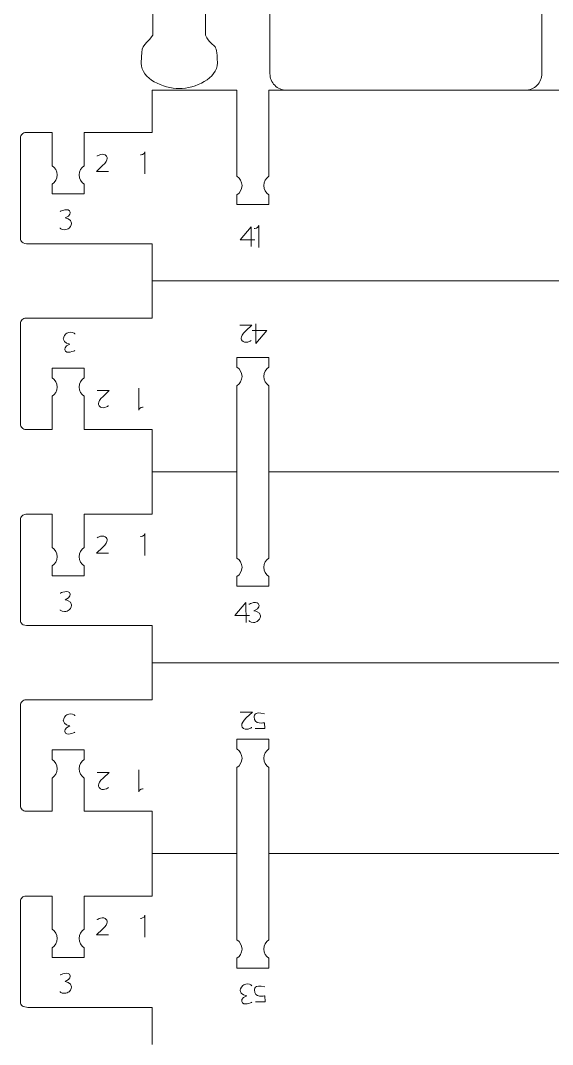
# Model space of a CAD drawing. Header units: centimetres. Extents: x -25 to 25, y -32.5 to 32.5.
# Drawn here: x 14.8 to 19.97, y -11.29 to -1.34 of the extents above; entities that cross this region are included whole.
import ezdxf

# ---------------------------------------------------------------- set-up
doc = ezdxf.new("R2010")
doc.units = ezdxf.units.CM
doc.header["$MEASUREMENT"] = 0
doc.layers.add('Capa 1', color=7, linetype='Continuous')

msp = doc.modelspace()

# ---------------------------------------------------------------- linework, layer by layer
at = {"layer": 'Capa 1', "color": 250, "lineweight": 9}
for points, knots in [([(17.77971, -0.30437), (17.77971, -0.30437), (17.77971, -0.61036), (17.77971, -0.61036), (17.77971, -0.61036), (17.77971, -0.61036), (17.22156, -0.61036), (17.22156, -0.61036), (17.22156, -0.61036), (17.22156, -0.61036), (17.22156, -1.85425), (17.22156, -1.85425), (17.22156, -1.85425), (17.22158, -1.89657), (17.23842, -1.93715), (17.26836, -1.96705), (17.26836, -1.96705), (17.2983, -1.99697), (17.3387, -2.01375), (17.38102, -2.01373)], [0, 0, 0, 0, 0.1666667, 0.1666667, 0.1666667, 0.1666667, 0.3333333, 0.3333333, 0.3333333, 0.3333333, 0.5, 0.5, 0.5, 0.5, 0.6666667, 0.6666667, 0.6666667, 0.6666667, 1, 1, 1, 1]), ([(19.70249, -2.01373), (19.74481, -2.0137), (19.78539, -1.99686), (19.81529, -1.96691), (19.81529, -1.96691), (19.8452, -1.93697), (19.86199, -1.89657), (19.86196, -1.85425), (19.86196, -1.85425), (19.86196, -1.85425), (19.86196, -0.61036), (19.86196, -0.61036), (19.86196, -0.61036), (19.86196, -0.61036), (19.3038, -0.61036), (19.3038, -0.61036), (19.3038, -0.61036), (19.3038, -0.61036), (19.3038, -0.30437), (19.3038, -0.30437)], [0, 0, 0, 0, 0.1666667, 0.1666667, 0.1666667, 0.1666667, 0.3333333, 0.3333333, 0.3333333, 0.3333333, 0.5, 0.5, 0.5, 0.5, 0.6666667, 0.6666667, 0.6666667, 0.6666667, 1, 1, 1, 1]), ([(16.59574, -1.11014), (16.59574, -1.11014), (16.59574, -1.48142), (16.59574, -1.48142), (16.59574, -1.48142), (16.671, -1.62656), (16.71121, -1.52307), (16.71121, -1.74907), (16.71121, -1.74907), (16.71121, -1.90399), (16.49566, -1.99809), (16.34075, -1.99809), (16.34075, -1.99809), (16.18583, -1.99809), (15.97254, -1.90624), (15.97254, -1.75132), (15.97254, -1.75132), (15.97254, -1.56601), (15.98564, -1.60437), (16.08574, -1.48142), (16.08574, -1.48142), (16.08574, -1.48142), (16.08574, -1.11014), (16.08574, -1.11014)], [0, 0, 0, 0, 0.1428571, 0.1428571, 0.1428571, 0.1428571, 0.2857143, 0.2857143, 0.2857143, 0.2857143, 0.4285714, 0.4285714, 0.4285714, 0.4285714, 0.5714286, 0.5714286, 0.5714286, 0.5714286, 0.7142857, 0.7142857, 0.7142857, 0.7142857, 1, 1, 1, 1]), ([(15.41776, -2.74814), (15.41776, -2.74814), (15.41776, -2.42588), (15.41776, -2.42588), (15.41776, -2.42588), (15.41776, -2.42588), (16.07718, -2.42588), (16.07718, -2.42588), (16.07718, -2.42588), (16.07718, -2.42588), (16.07718, -2.01373), (16.07718, -2.01373), (16.07718, -2.01373), (16.07718, -2.01373), (16.90149, -2.01373), (16.90149, -2.01373), (16.90149, -2.01373), (16.90149, -2.01373), (16.90149, -2.85116), (16.90149, -2.85116)], [0, 0, 0, 0, 0.1666667, 0.1666667, 0.1666667, 0.1666667, 0.3333333, 0.3333333, 0.3333333, 0.3333333, 0.5, 0.5, 0.5, 0.5, 0.6666667, 0.6666667, 0.6666667, 0.6666667, 1, 1, 1, 1]), ([(17.21223, -2.85116), (17.21223, -2.85116), (17.21061, -2.01373), (17.21061, -2.01373), (17.21061, -2.01373), (17.21061, -2.01373), (20.13411, -2.01373), (20.13411, -2.01373), (20.13411, -2.01373), (20.13411, -2.01373), (20.13249, -2.85114), (20.13249, -2.85114)], [0, 0, 0, 0, 0.25, 0.25, 0.25, 0.25, 0.5, 0.5, 0.5, 0.5, 1, 1, 1, 1]), ([(16.07718, -3.86841), (16.07718, -3.86841), (16.07718, -3.50774), (16.07718, -3.50774), (16.07718, -3.50774), (16.07718, -3.50774), (14.87164, -3.50774), (14.87164, -3.50774), (14.87164, -3.50774), (14.85799, -3.50774), (14.82424, -3.50225), (14.81463, -3.49267), (14.81463, -3.49267), (14.80502, -3.4831), (14.79953, -3.46987), (14.79953, -3.45621), (14.79953, -3.45621), (14.79953, -3.45621), (14.79953, -2.47741), (14.79953, -2.47741), (14.79953, -2.47741), (14.79953, -2.46376), (14.80493, -2.45064), (14.81459, -2.44098), (14.81459, -2.44098), (14.82423, -2.43134), (14.83739, -2.4259), (14.85104, -2.42588), (14.85104, -2.42588), (14.85104, -2.42588), (15.10864, -2.42588), (15.10864, -2.42588), (15.10864, -2.42588), (15.10864, -2.42588), (15.10732, -2.74814), (15.10732, -2.74814)], [0, 0, 0, 0, 0.1, 0.1, 0.1, 0.1, 0.2, 0.2, 0.2, 0.2, 0.3, 0.3, 0.3, 0.3, 0.4, 0.4, 0.4, 0.4, 0.5, 0.5, 0.5, 0.5, 0.6, 0.6, 0.6, 0.6, 0.7, 0.7, 0.7, 0.7, 0.8, 0.8, 0.8, 0.8, 1, 1, 1, 1]), ([(15.10732, -2.74814), (15.13689, -2.76712), (15.15648, -2.80029), (15.15648, -2.83803), (15.15648, -2.83803), (15.15648, -2.87577), (15.13689, -2.90894), (15.10732, -2.92792)], [0, 0, 0, 0, 0.3333333, 0.3333333, 0.3333333, 0.3333333, 1, 1, 1, 1]), ([(15.41776, -2.74814), (15.38819, -2.76712), (15.3686, -2.80029), (15.3686, -2.83803), (15.3686, -2.83803), (15.3686, -2.87577), (15.38819, -2.90894), (15.41776, -2.92792)], [0, 0, 0, 0, 0.3333333, 0.3333333, 0.3333333, 0.3333333, 1, 1, 1, 1]), ([(16.90149, -2.85116), (16.93105, -2.87014), (16.95065, -2.9033), (16.95065, -2.94105), (16.95065, -2.94105), (16.95065, -2.97879), (16.93105, -3.01196), (16.90149, -3.03094)], [0, 0, 0, 0, 0.3333333, 0.3333333, 0.3333333, 0.3333333, 1, 1, 1, 1]), ([(17.21193, -2.85116), (17.18236, -2.87014), (17.16277, -2.9033), (17.16277, -2.94105), (17.16277, -2.94105), (17.16277, -2.97879), (17.18236, -3.01196), (17.21193, -3.03094)], [0, 0, 0, 0, 0.3333333, 0.3333333, 0.3333333, 0.3333333, 1, 1, 1, 1]), ([(15.10732, -2.92792), (15.10732, -2.92792), (15.10721, -3.02228), (15.10721, -3.02228), (15.10721, -3.02228), (15.10721, -3.02228), (15.41776, -3.02228), (15.41776, -3.02228), (15.41776, -3.02228), (15.41776, -3.02228), (15.41776, -2.92789), (15.41776, -2.92789)], [0, 0, 0, 0, 0.25, 0.25, 0.25, 0.25, 0.5, 0.5, 0.5, 0.5, 1, 1, 1, 1]), ([(16.90149, -3.03094), (16.90149, -3.03094), (16.90137, -3.1253), (16.90137, -3.1253), (16.90137, -3.1253), (16.90137, -3.1253), (17.21193, -3.1253), (17.21193, -3.1253), (17.21193, -3.1253), (17.21193, -3.1253), (17.21193, -3.03091), (17.21193, -3.03091)], [0, 0, 0, 0, 0.25, 0.25, 0.25, 0.25, 0.5, 0.5, 0.5, 0.5, 1, 1, 1, 1]), ([(15.1073, -4.98868), (15.1073, -4.98868), (15.10861, -5.31094), (15.10861, -5.31094), (15.10861, -5.31094), (15.10861, -5.31094), (14.85103, -5.31094), (14.85103, -5.31094), (14.85103, -5.31094), (14.83736, -5.31094), (14.82427, -5.3055), (14.81461, -5.29588), (14.81461, -5.29588), (14.80494, -5.28626), (14.79952, -5.27306), (14.7995, -5.25941), (14.7995, -5.25941), (14.7995, -5.25941), (14.7995, -4.28061), (14.7995, -4.28061), (14.7995, -4.28061), (14.7995, -4.26695), (14.80498, -4.25381), (14.81456, -4.24419), (14.81456, -4.24419), (14.82414, -4.23456), (14.83736, -4.22908), (14.85103, -4.22908), (14.85103, -4.22908), (14.85103, -4.22908), (16.07718, -4.22908), (16.07718, -4.22908), (16.07718, -4.22908), (16.07718, -4.22908), (16.07718, -3.86841), (16.07718, -3.86841)], [0, 0, 0, 0, 0.1, 0.1, 0.1, 0.1, 0.2, 0.2, 0.2, 0.2, 0.3, 0.3, 0.3, 0.3, 0.4, 0.4, 0.4, 0.4, 0.5, 0.5, 0.5, 0.5, 0.6, 0.6, 0.6, 0.6, 0.7, 0.7, 0.7, 0.7, 0.8, 0.8, 0.8, 0.8, 1, 1, 1, 1]), ([(17.2119, -4.70588), (17.2119, -4.70588), (17.21201, -4.61152), (17.21201, -4.61152), (17.21201, -4.61152), (17.21201, -4.61152), (16.90146, -4.61152), (16.90146, -4.61152), (16.90146, -4.61152), (16.90146, -4.61152), (16.90146, -4.70591), (16.90146, -4.70591)], [0, 0, 0, 0, 0.25, 0.25, 0.25, 0.25, 0.5, 0.5, 0.5, 0.5, 1, 1, 1, 1]), ([(15.41774, -4.8089), (15.41774, -4.8089), (15.41785, -4.71454), (15.41785, -4.71454), (15.41785, -4.71454), (15.41785, -4.71454), (15.1073, -4.71454), (15.1073, -4.71454), (15.1073, -4.71454), (15.1073, -4.71454), (15.1073, -4.80893), (15.1073, -4.80893)], [0, 0, 0, 0, 0.25, 0.25, 0.25, 0.25, 0.5, 0.5, 0.5, 0.5, 1, 1, 1, 1]), ([(16.90146, -4.88566), (16.93103, -4.86668), (16.95062, -4.83352), (16.95062, -4.79577), (16.95062, -4.79577), (16.95062, -4.75803), (16.93103, -4.72486), (16.90146, -4.70588)], [0, 0, 0, 0, 0.3333333, 0.3333333, 0.3333333, 0.3333333, 1, 1, 1, 1]), ([(17.2119, -4.88566), (17.18233, -4.86668), (17.16274, -4.83352), (17.16274, -4.79577), (17.16274, -4.79577), (17.16274, -4.75803), (17.18233, -4.72486), (17.2119, -4.70588)], [0, 0, 0, 0, 0.3333333, 0.3333333, 0.3333333, 0.3333333, 1, 1, 1, 1]), ([(15.1073, -4.98868), (15.13686, -4.9697), (15.15646, -4.93653), (15.15646, -4.89879), (15.15646, -4.89879), (15.15646, -4.86105), (15.13686, -4.82788), (15.1073, -4.8089)], [0, 0, 0, 0, 0.3333333, 0.3333333, 0.3333333, 0.3333333, 1, 1, 1, 1]), ([(15.41774, -4.98868), (15.38817, -4.9697), (15.36857, -4.93653), (15.36857, -4.89879), (15.36857, -4.89879), (15.36857, -4.86105), (15.38817, -4.82788), (15.41774, -4.8089)], [0, 0, 0, 0, 0.3333333, 0.3333333, 0.3333333, 0.3333333, 1, 1, 1, 1]), ([(16.90146, -4.88568), (16.90146, -4.88568), (16.90146, -5.72309), (16.90146, -5.72309), (16.90146, -5.72309), (16.90146, -5.72309), (16.07718, -5.72309), (16.07718, -5.72309), (16.07718, -5.72309), (16.07718, -5.72309), (16.07718, -5.31094), (16.07718, -5.31094), (16.07718, -5.31094), (16.07718, -5.31094), (15.41774, -5.31094), (15.41774, -5.31094), (15.41774, -5.31094), (15.41774, -5.31094), (15.41774, -4.98868), (15.41774, -4.98868)], [0, 0, 0, 0, 0.1666667, 0.1666667, 0.1666667, 0.1666667, 0.3333333, 0.3333333, 0.3333333, 0.3333333, 0.5, 0.5, 0.5, 0.5, 0.6666667, 0.6666667, 0.6666667, 0.6666667, 1, 1, 1, 1]), ([(20.13216, -4.88564), (20.13216, -4.88564), (20.13378, -5.72307), (20.13378, -5.72307), (20.13378, -5.72307), (20.13378, -5.72307), (17.21028, -5.72307), (17.21028, -5.72307), (17.21028, -5.72307), (17.21028, -5.72307), (17.2119, -4.88566), (17.2119, -4.88566)], [0, 0, 0, 0, 0.25, 0.25, 0.25, 0.25, 0.5, 0.5, 0.5, 0.5, 1, 1, 1, 1]), ([(15.41776, -6.4575), (15.41776, -6.4575), (15.41776, -6.13524), (15.41776, -6.13524), (15.41776, -6.13524), (15.41776, -6.13524), (16.07718, -6.13524), (16.07718, -6.13524), (16.07718, -6.13524), (16.07718, -6.13524), (16.07718, -5.72309), (16.07718, -5.72309)], [0, 0, 0, 0, 0.25, 0.25, 0.25, 0.25, 0.5, 0.5, 0.5, 0.5, 1, 1, 1, 1]), ([(16.07718, -7.57777), (16.07718, -7.57777), (16.07718, -7.2171), (16.07718, -7.2171), (16.07718, -7.2171), (16.07718, -7.2171), (14.87164, -7.2171), (14.87164, -7.2171), (14.87164, -7.2171), (14.85799, -7.2171), (14.82424, -7.21161), (14.81463, -7.20203), (14.81463, -7.20203), (14.80502, -7.19246), (14.79953, -7.17923), (14.79953, -7.16557), (14.79953, -7.16557), (14.79953, -7.16557), (14.79953, -6.18677), (14.79953, -6.18677), (14.79953, -6.18677), (14.79953, -6.17312), (14.80493, -6.16), (14.81459, -6.15034), (14.81459, -6.15034), (14.82423, -6.1407), (14.83739, -6.13526), (14.85104, -6.13524), (14.85104, -6.13524), (14.85104, -6.13524), (15.10864, -6.13524), (15.10864, -6.13524), (15.10864, -6.13524), (15.10864, -6.13524), (15.10732, -6.4575), (15.10732, -6.4575)], [0, 0, 0, 0, 0.1, 0.1, 0.1, 0.1, 0.2, 0.2, 0.2, 0.2, 0.3, 0.3, 0.3, 0.3, 0.4, 0.4, 0.4, 0.4, 0.5, 0.5, 0.5, 0.5, 0.6, 0.6, 0.6, 0.6, 0.7, 0.7, 0.7, 0.7, 0.8, 0.8, 0.8, 0.8, 1, 1, 1, 1]), ([(15.10732, -6.4575), (15.13689, -6.47648), (15.15648, -6.50965), (15.15648, -6.54739), (15.15648, -6.54739), (15.15648, -6.58513), (15.13689, -6.6183), (15.10732, -6.63728)], [0, 0, 0, 0, 0.3333333, 0.3333333, 0.3333333, 0.3333333, 1, 1, 1, 1]), ([(15.41776, -6.4575), (15.38819, -6.47648), (15.3686, -6.50965), (15.3686, -6.54739), (15.3686, -6.54739), (15.3686, -6.58513), (15.38819, -6.6183), (15.41776, -6.63728)], [0, 0, 0, 0, 0.3333333, 0.3333333, 0.3333333, 0.3333333, 1, 1, 1, 1]), ([(16.90149, -6.56052), (16.93105, -6.5795), (16.95065, -6.61266), (16.95065, -6.65041), (16.95065, -6.65041), (16.95065, -6.68815), (16.93105, -6.72132), (16.90149, -6.7403)], [0, 0, 0, 0, 0.3333333, 0.3333333, 0.3333333, 0.3333333, 1, 1, 1, 1]), ([(17.21193, -6.56052), (17.18236, -6.5795), (17.16277, -6.61266), (17.16277, -6.65041), (17.16277, -6.65041), (17.16277, -6.68815), (17.18236, -6.72132), (17.21193, -6.7403)], [0, 0, 0, 0, 0.3333333, 0.3333333, 0.3333333, 0.3333333, 1, 1, 1, 1]), ([(15.10732, -6.63728), (15.10732, -6.63728), (15.10721, -6.73164), (15.10721, -6.73164), (15.10721, -6.73164), (15.10721, -6.73164), (15.41776, -6.73164), (15.41776, -6.73164), (15.41776, -6.73164), (15.41776, -6.73164), (15.41776, -6.63725), (15.41776, -6.63725)], [0, 0, 0, 0, 0.25, 0.25, 0.25, 0.25, 0.5, 0.5, 0.5, 0.5, 1, 1, 1, 1]), ([(16.90149, -6.7403), (16.90149, -6.7403), (16.90137, -6.83466), (16.90137, -6.83466), (16.90137, -6.83466), (16.90137, -6.83466), (17.21193, -6.83466), (17.21193, -6.83466), (17.21193, -6.83466), (17.21193, -6.83466), (17.21193, -6.74027), (17.21193, -6.74027)], [0, 0, 0, 0, 0.25, 0.25, 0.25, 0.25, 0.5, 0.5, 0.5, 0.5, 1, 1, 1, 1]), ([(15.1073, -8.69804), (15.1073, -8.69804), (15.10861, -9.0203), (15.10861, -9.0203), (15.10861, -9.0203), (15.10861, -9.0203), (14.85103, -9.0203), (14.85103, -9.0203), (14.85103, -9.0203), (14.83736, -9.0203), (14.82427, -9.01486), (14.81461, -9.00524), (14.81461, -9.00524), (14.80494, -8.99562), (14.79952, -8.98242), (14.7995, -8.96877), (14.7995, -8.96877), (14.7995, -8.96877), (14.7995, -7.98997), (14.7995, -7.98997), (14.7995, -7.98997), (14.7995, -7.97631), (14.80498, -7.96317), (14.81456, -7.95355), (14.81456, -7.95355), (14.82414, -7.94392), (14.83736, -7.93844), (14.85103, -7.93844), (14.85103, -7.93844), (14.85103, -7.93844), (16.07718, -7.93844), (16.07718, -7.93844), (16.07718, -7.93844), (16.07718, -7.93844), (16.07718, -7.57777), (16.07718, -7.57777)], [0, 0, 0, 0, 0.1, 0.1, 0.1, 0.1, 0.2, 0.2, 0.2, 0.2, 0.3, 0.3, 0.3, 0.3, 0.4, 0.4, 0.4, 0.4, 0.5, 0.5, 0.5, 0.5, 0.6, 0.6, 0.6, 0.6, 0.7, 0.7, 0.7, 0.7, 0.8, 0.8, 0.8, 0.8, 1, 1, 1, 1]), ([(17.2119, -8.41524), (17.2119, -8.41524), (17.21201, -8.32088), (17.21201, -8.32088), (17.21201, -8.32088), (17.21201, -8.32088), (16.90146, -8.32088), (16.90146, -8.32088), (16.90146, -8.32088), (16.90146, -8.32088), (16.90146, -8.41527), (16.90146, -8.41527)], [0, 0, 0, 0, 0.25, 0.25, 0.25, 0.25, 0.5, 0.5, 0.5, 0.5, 1, 1, 1, 1]), ([(15.41774, -8.51826), (15.41774, -8.51826), (15.41785, -8.4239), (15.41785, -8.4239), (15.41785, -8.4239), (15.41785, -8.4239), (15.1073, -8.4239), (15.1073, -8.4239), (15.1073, -8.4239), (15.1073, -8.4239), (15.1073, -8.51829), (15.1073, -8.51829)], [0, 0, 0, 0, 0.25, 0.25, 0.25, 0.25, 0.5, 0.5, 0.5, 0.5, 1, 1, 1, 1]), ([(16.90146, -8.59502), (16.93103, -8.57604), (16.95062, -8.54288), (16.95062, -8.50513), (16.95062, -8.50513), (16.95062, -8.46739), (16.93103, -8.43422), (16.90146, -8.41524)], [0, 0, 0, 0, 0.3333333, 0.3333333, 0.3333333, 0.3333333, 1, 1, 1, 1]), ([(17.2119, -8.59502), (17.18233, -8.57604), (17.16274, -8.54288), (17.16274, -8.50513), (17.16274, -8.50513), (17.16274, -8.46739), (17.18233, -8.43422), (17.2119, -8.41524)], [0, 0, 0, 0, 0.3333333, 0.3333333, 0.3333333, 0.3333333, 1, 1, 1, 1]), ([(15.1073, -8.69804), (15.13686, -8.67906), (15.15646, -8.64589), (15.15646, -8.60815), (15.15646, -8.60815), (15.15646, -8.57041), (15.13686, -8.53724), (15.1073, -8.51826)], [0, 0, 0, 0, 0.3333333, 0.3333333, 0.3333333, 0.3333333, 1, 1, 1, 1]), ([(15.41774, -8.69804), (15.38817, -8.67906), (15.36857, -8.64589), (15.36857, -8.60815), (15.36857, -8.60815), (15.36857, -8.57041), (15.38817, -8.53724), (15.41774, -8.51826)], [0, 0, 0, 0, 0.3333333, 0.3333333, 0.3333333, 0.3333333, 1, 1, 1, 1]), ([(16.90146, -8.59504), (16.90146, -8.59504), (16.90146, -9.43245), (16.90146, -9.43245), (16.90146, -9.43245), (16.90146, -9.43245), (16.07718, -9.43245), (16.07718, -9.43245), (16.07718, -9.43245), (16.07718, -9.43245), (16.07718, -9.0203), (16.07718, -9.0203), (16.07718, -9.0203), (16.07718, -9.0203), (15.41774, -9.0203), (15.41774, -9.0203), (15.41774, -9.0203), (15.41774, -9.0203), (15.41774, -8.69804), (15.41774, -8.69804)], [0, 0, 0, 0, 0.1666667, 0.1666667, 0.1666667, 0.1666667, 0.3333333, 0.3333333, 0.3333333, 0.3333333, 0.5, 0.5, 0.5, 0.5, 0.6666667, 0.6666667, 0.6666667, 0.6666667, 1, 1, 1, 1]), ([(20.13216, -8.595), (20.13216, -8.595), (20.13378, -9.43243), (20.13378, -9.43243), (20.13378, -9.43243), (20.13378, -9.43243), (17.21028, -9.43243), (17.21028, -9.43243), (17.21028, -9.43243), (17.21028, -9.43243), (17.2119, -8.59502), (17.2119, -8.59502)], [0, 0, 0, 0, 0.25, 0.25, 0.25, 0.25, 0.5, 0.5, 0.5, 0.5, 1, 1, 1, 1]), ([(15.41776, -10.16686), (15.41776, -10.16686), (15.41776, -9.8446), (15.41776, -9.8446), (15.41776, -9.8446), (15.41776, -9.8446), (16.07718, -9.8446), (16.07718, -9.8446), (16.07718, -9.8446), (16.07718, -9.8446), (16.07718, -9.43245), (16.07718, -9.43245)], [0, 0, 0, 0, 0.25, 0.25, 0.25, 0.25, 0.5, 0.5, 0.5, 0.5, 1, 1, 1, 1]), ([(16.07718, -11.28713), (16.07718, -11.28713), (16.07718, -10.92646), (16.07718, -10.92646), (16.07718, -10.92646), (16.07718, -10.92646), (14.87164, -10.92646), (14.87164, -10.92646), (14.87164, -10.92646), (14.85799, -10.92646), (14.82424, -10.92097), (14.81463, -10.91139), (14.81463, -10.91139), (14.80502, -10.90182), (14.79953, -10.88859), (14.79953, -10.87493), (14.79953, -10.87493), (14.79953, -10.87493), (14.79953, -9.89613), (14.79953, -9.89613), (14.79953, -9.89613), (14.79953, -9.88248), (14.80493, -9.86936), (14.81459, -9.8597), (14.81459, -9.8597), (14.82423, -9.85006), (14.83739, -9.84462), (14.85104, -9.8446), (14.85104, -9.8446), (14.85104, -9.8446), (15.10864, -9.8446), (15.10864, -9.8446), (15.10864, -9.8446), (15.10864, -9.8446), (15.10732, -10.16686), (15.10732, -10.16686)], [0, 0, 0, 0, 0.1, 0.1, 0.1, 0.1, 0.2, 0.2, 0.2, 0.2, 0.3, 0.3, 0.3, 0.3, 0.4, 0.4, 0.4, 0.4, 0.5, 0.5, 0.5, 0.5, 0.6, 0.6, 0.6, 0.6, 0.7, 0.7, 0.7, 0.7, 0.8, 0.8, 0.8, 0.8, 1, 1, 1, 1]), ([(15.10732, -10.16686), (15.13689, -10.18584), (15.15648, -10.21901), (15.15648, -10.25675), (15.15648, -10.25675), (15.15648, -10.29449), (15.13689, -10.32766), (15.10732, -10.34664)], [0, 0, 0, 0, 0.3333333, 0.3333333, 0.3333333, 0.3333333, 1, 1, 1, 1]), ([(15.41776, -10.16686), (15.38819, -10.18584), (15.3686, -10.21901), (15.3686, -10.25675), (15.3686, -10.25675), (15.3686, -10.29449), (15.38819, -10.32766), (15.41776, -10.34664)], [0, 0, 0, 0, 0.3333333, 0.3333333, 0.3333333, 0.3333333, 1, 1, 1, 1]), ([(15.10732, -10.34664), (15.10732, -10.34664), (15.10721, -10.441), (15.10721, -10.441), (15.10721, -10.441), (15.10721, -10.441), (15.41776, -10.441), (15.41776, -10.441), (15.41776, -10.441), (15.41776, -10.441), (15.41776, -10.34661), (15.41776, -10.34661)], [0, 0, 0, 0, 0.25, 0.25, 0.25, 0.25, 0.5, 0.5, 0.5, 0.5, 1, 1, 1, 1]), ([(16.90149, -10.26988), (16.93105, -10.28886), (16.95065, -10.32202), (16.95065, -10.35977), (16.95065, -10.35977), (16.95065, -10.39751), (16.93105, -10.43068), (16.90149, -10.44966)], [0, 0, 0, 0, 0.3333333, 0.3333333, 0.3333333, 0.3333333, 1, 1, 1, 1]), ([(17.21193, -10.26988), (17.18236, -10.28886), (17.16277, -10.32202), (17.16277, -10.35977), (17.16277, -10.35977), (17.16277, -10.39751), (17.18236, -10.43068), (17.21193, -10.44966)], [0, 0, 0, 0, 0.3333333, 0.3333333, 0.3333333, 0.3333333, 1, 1, 1, 1]), ([(16.90149, -10.44966), (16.90149, -10.44966), (16.90137, -10.54402), (16.90137, -10.54402), (16.90137, -10.54402), (16.90137, -10.54402), (17.21193, -10.54402), (17.21193, -10.54402), (17.21193, -10.54402), (17.21193, -10.54402), (17.21193, -10.44963), (17.21193, -10.44963)], [0, 0, 0, 0, 0.25, 0.25, 0.25, 0.25, 0.5, 0.5, 0.5, 0.5, 1, 1, 1, 1])]:
    msp.add_open_spline(points, degree=3, knots=knots, dxfattribs=at)
at = {"layer": 'Capa 1', "color": 22, "lineweight": 9}
for points, knots in [([(15.54279, -2.65551), (15.54279, -2.65551), (15.60586, -2.61389), (15.63356, -2.65551), (15.63356, -2.65551), (15.63356, -2.65551), (15.6651, -2.68703), (15.59575, -2.74756)], [0, 0, 0, 0, 0.3333333, 0.3333333, 0.3333333, 0.3333333, 1, 1, 1, 1]), ([(15.59575, -2.74756), (15.59575, -2.74756), (15.53651, -2.80302), (15.53651, -2.80302), (15.53651, -2.80302), (15.53651, -2.80302), (15.65414, -2.80302), (15.65414, -2.80302)], [0, 0, 0, 0, 0.3333333, 0.3333333, 0.3333333, 0.3333333, 1, 1, 1, 1]), ([(15.18383, -3.35302), (15.18383, -3.35302), (15.19121, -3.37187), (15.22798, -3.37064), (15.22798, -3.37064), (15.24706, -3.37001), (15.26073, -3.36319), (15.27065, -3.35539), (15.27065, -3.35539), (15.29482, -3.33631), (15.29606, -3.30669), (15.29606, -3.30669), (15.29606, -3.30669), (15.29482, -3.26415), (15.23238, -3.25595), (15.23238, -3.25595), (15.23238, -3.25595), (15.29353, -3.23321), (15.28092, -3.20044), (15.28092, -3.20044), (15.28092, -3.20044), (15.2721, -3.15002), (15.18383, -3.19285), (15.18383, -3.19285)], [0, 0, 0, 0, 0.1428571, 0.1428571, 0.1428571, 0.1428571, 0.2857143, 0.2857143, 0.2857143, 0.2857143, 0.4285714, 0.4285714, 0.4285714, 0.4285714, 0.5714286, 0.5714286, 0.5714286, 0.5714286, 0.7142857, 0.7142857, 0.7142857, 0.7142857, 1, 1, 1, 1]), ([(17.0751, -3.46694), (17.0751, -3.46694), (16.93265, -3.46694), (16.93265, -3.46694), (16.93265, -3.46694), (16.93265, -3.46694), (17.0398, -3.34086), (17.0398, -3.34086), (17.0398, -3.34086), (17.0398, -3.34086), (17.04104, -3.53253), (17.04104, -3.53253)], [0, 0, 0, 0, 0.25, 0.25, 0.25, 0.25, 0.5, 0.5, 0.5, 0.5, 1, 1, 1, 1]), ([(15.32766, -4.3838), (15.32766, -4.3838), (15.32028, -4.36495), (15.28351, -4.36618), (15.28351, -4.36618), (15.26443, -4.36681), (15.25076, -4.37363), (15.24085, -4.38143), (15.24085, -4.38143), (15.21667, -4.40051), (15.21543, -4.43013), (15.21543, -4.43013), (15.21543, -4.43013), (15.21667, -4.47267), (15.27912, -4.48087), (15.27912, -4.48087), (15.27912, -4.48087), (15.21796, -4.50361), (15.23058, -4.53638), (15.23058, -4.53638), (15.23058, -4.53638), (15.23939, -4.5868), (15.32766, -4.54397), (15.32766, -4.54397)], [0, 0, 0, 0, 0.1428571, 0.1428571, 0.1428571, 0.1428571, 0.2857143, 0.2857143, 0.2857143, 0.2857143, 0.4285714, 0.4285714, 0.4285714, 0.4285714, 0.5714286, 0.5714286, 0.5714286, 0.5714286, 0.7142857, 0.7142857, 0.7142857, 0.7142857, 1, 1, 1, 1]), ([(17.04096, -4.44577), (17.04096, -4.44577), (16.9779, -4.4874), (16.95019, -4.44577), (16.95019, -4.44577), (16.95019, -4.44577), (16.91866, -4.41426), (16.988, -4.35373)], [0, 0, 0, 0, 0.3333333, 0.3333333, 0.3333333, 0.3333333, 1, 1, 1, 1]), ([(16.988, -4.35373), (16.988, -4.35373), (17.04725, -4.29826), (17.04725, -4.29826), (17.04725, -4.29826), (17.04725, -4.29826), (16.92962, -4.29826), (16.92962, -4.29826)], [0, 0, 0, 0, 0.3333333, 0.3333333, 0.3333333, 0.3333333, 1, 1, 1, 1]), ([(17.04969, -4.35103), (17.04969, -4.35103), (17.19215, -4.35103), (17.19215, -4.35103), (17.19215, -4.35103), (17.19215, -4.35103), (17.085, -4.47711), (17.085, -4.47711), (17.085, -4.47711), (17.085, -4.47711), (17.08376, -4.28544), (17.08376, -4.28544)], [0, 0, 0, 0, 0.25, 0.25, 0.25, 0.25, 0.5, 0.5, 0.5, 0.5, 1, 1, 1, 1]), ([(15.60165, -4.98926), (15.60165, -4.98926), (15.66089, -4.9338), (15.66089, -4.9338), (15.66089, -4.9338), (15.66089, -4.9338), (15.54327, -4.9338), (15.54327, -4.9338)], [0, 0, 0, 0, 0.3333333, 0.3333333, 0.3333333, 0.3333333, 1, 1, 1, 1]), ([(15.65461, -5.08131), (15.65461, -5.08131), (15.59154, -5.12293), (15.56384, -5.08131), (15.56384, -5.08131), (15.56384, -5.08131), (15.5323, -5.04979), (15.60165, -4.98926)], [0, 0, 0, 0, 0.3333333, 0.3333333, 0.3333333, 0.3333333, 1, 1, 1, 1]), ([(15.54279, -6.36487), (15.54279, -6.36487), (15.60586, -6.32325), (15.63356, -6.36487), (15.63356, -6.36487), (15.63356, -6.36487), (15.6651, -6.39639), (15.59575, -6.45692)], [0, 0, 0, 0, 0.3333333, 0.3333333, 0.3333333, 0.3333333, 1, 1, 1, 1]), ([(15.59575, -6.45692), (15.59575, -6.45692), (15.53651, -6.51238), (15.53651, -6.51238), (15.53651, -6.51238), (15.53651, -6.51238), (15.65414, -6.51238), (15.65414, -6.51238)], [0, 0, 0, 0, 0.3333333, 0.3333333, 0.3333333, 0.3333333, 1, 1, 1, 1]), ([(15.18383, -7.06238), (15.18383, -7.06238), (15.19121, -7.08123), (15.22798, -7.08), (15.22798, -7.08), (15.24706, -7.07937), (15.26073, -7.07255), (15.27065, -7.06475), (15.27065, -7.06475), (15.29482, -7.04567), (15.29606, -7.01605), (15.29606, -7.01605), (15.29606, -7.01605), (15.29482, -6.97351), (15.23238, -6.96531), (15.23238, -6.96531), (15.23238, -6.96531), (15.29353, -6.94257), (15.28092, -6.9098), (15.28092, -6.9098), (15.28092, -6.9098), (15.2721, -6.85938), (15.18383, -6.90221), (15.18383, -6.90221)], [0, 0, 0, 0, 0.1428571, 0.1428571, 0.1428571, 0.1428571, 0.2857143, 0.2857143, 0.2857143, 0.2857143, 0.4285714, 0.4285714, 0.4285714, 0.4285714, 0.5714286, 0.5714286, 0.5714286, 0.5714286, 0.7142857, 0.7142857, 0.7142857, 0.7142857, 1, 1, 1, 1]), ([(17.02452, -7.11957), (17.02452, -7.11957), (16.88207, -7.11957), (16.88207, -7.11957), (16.88207, -7.11957), (16.88207, -7.11957), (16.98922, -6.99349), (16.98922, -6.99349), (16.98922, -6.99349), (16.98922, -6.99349), (16.99045, -7.18516), (16.99045, -7.18516)], [0, 0, 0, 0, 0.25, 0.25, 0.25, 0.25, 0.5, 0.5, 0.5, 0.5, 1, 1, 1, 1]), ([(17.01837, -7.16905), (17.01837, -7.16905), (17.02574, -7.1879), (17.06252, -7.18668), (17.06252, -7.18668), (17.0816, -7.18604), (17.09527, -7.17922), (17.10518, -7.17142), (17.10518, -7.17142), (17.12936, -7.15234), (17.1306, -7.12272), (17.1306, -7.12272), (17.1306, -7.12272), (17.12936, -7.08018), (17.06691, -7.07198), (17.06691, -7.07198), (17.06691, -7.07198), (17.12807, -7.04924), (17.11545, -7.01647), (17.11545, -7.01647), (17.11545, -7.01647), (17.10664, -6.96605), (17.01837, -7.00888), (17.01837, -7.00888)], [0, 0, 0, 0, 0.1428571, 0.1428571, 0.1428571, 0.1428571, 0.2857143, 0.2857143, 0.2857143, 0.2857143, 0.4285714, 0.4285714, 0.4285714, 0.4285714, 0.5714286, 0.5714286, 0.5714286, 0.5714286, 0.7142857, 0.7142857, 0.7142857, 0.7142857, 1, 1, 1, 1]), ([(16.99225, -8.11394), (16.99225, -8.11394), (17.0515, -8.05847), (17.0515, -8.05847), (17.0515, -8.05847), (17.0515, -8.05847), (16.93387, -8.05847), (16.93387, -8.05847)], [0, 0, 0, 0, 0.3333333, 0.3333333, 0.3333333, 0.3333333, 1, 1, 1, 1]), ([(17.16949, -8.16023), (17.16949, -8.16023), (17.0623, -8.18477), (17.0686, -8.10191), (17.0686, -8.10191), (17.0686, -8.10191), (17.05727, -8.04511), (17.16949, -8.07286)], [0, 0, 0, 0, 0.3333333, 0.3333333, 0.3333333, 0.3333333, 1, 1, 1, 1]), ([(15.32766, -8.09316), (15.32766, -8.09316), (15.32028, -8.07431), (15.28351, -8.07554), (15.28351, -8.07554), (15.26443, -8.07617), (15.25076, -8.08299), (15.24085, -8.09079), (15.24085, -8.09079), (15.21667, -8.10987), (15.21543, -8.13949), (15.21543, -8.13949), (15.21543, -8.13949), (15.21667, -8.18203), (15.27912, -8.19023), (15.27912, -8.19023), (15.27912, -8.19023), (15.21796, -8.21297), (15.23058, -8.24574), (15.23058, -8.24574), (15.23058, -8.24574), (15.23939, -8.29616), (15.32766, -8.25333), (15.32766, -8.25333)], [0, 0, 0, 0, 0.1428571, 0.1428571, 0.1428571, 0.1428571, 0.2857143, 0.2857143, 0.2857143, 0.2857143, 0.4285714, 0.4285714, 0.4285714, 0.4285714, 0.5714286, 0.5714286, 0.5714286, 0.5714286, 0.7142857, 0.7142857, 0.7142857, 0.7142857, 1, 1, 1, 1]), ([(17.04521, -8.20598), (17.04521, -8.20598), (16.98215, -8.24761), (16.95444, -8.20598), (16.95444, -8.20598), (16.95444, -8.20598), (16.9229, -8.17447), (16.99225, -8.11394)], [0, 0, 0, 0, 0.3333333, 0.3333333, 0.3333333, 0.3333333, 1, 1, 1, 1]), ([(17.07955, -8.21717), (17.07955, -8.21717), (17.17285, -8.21773), (17.17285, -8.21773), (17.17285, -8.21773), (17.17285, -8.21773), (17.16949, -8.16023), (17.16949, -8.16023)], [0, 0, 0, 0, 0.3333333, 0.3333333, 0.3333333, 0.3333333, 1, 1, 1, 1]), ([(15.60165, -8.69862), (15.60165, -8.69862), (15.66089, -8.64316), (15.66089, -8.64316), (15.66089, -8.64316), (15.66089, -8.64316), (15.54327, -8.64316), (15.54327, -8.64316)], [0, 0, 0, 0, 0.3333333, 0.3333333, 0.3333333, 0.3333333, 1, 1, 1, 1]), ([(15.65461, -8.79067), (15.65461, -8.79067), (15.59154, -8.83229), (15.56384, -8.79067), (15.56384, -8.79067), (15.56384, -8.79067), (15.5323, -8.75915), (15.60165, -8.69862)], [0, 0, 0, 0, 0.3333333, 0.3333333, 0.3333333, 0.3333333, 1, 1, 1, 1]), ([(15.54279, -10.07423), (15.54279, -10.07423), (15.60586, -10.03261), (15.63356, -10.07423), (15.63356, -10.07423), (15.63356, -10.07423), (15.6651, -10.10575), (15.59575, -10.16628)], [0, 0, 0, 0, 0.3333333, 0.3333333, 0.3333333, 0.3333333, 1, 1, 1, 1]), ([(15.59575, -10.16628), (15.59575, -10.16628), (15.53651, -10.22174), (15.53651, -10.22174), (15.53651, -10.22174), (15.53651, -10.22174), (15.65414, -10.22174), (15.65414, -10.22174)], [0, 0, 0, 0, 0.3333333, 0.3333333, 0.3333333, 0.3333333, 1, 1, 1, 1]), ([(15.18383, -10.77174), (15.18383, -10.77174), (15.19121, -10.79059), (15.22798, -10.78936), (15.22798, -10.78936), (15.24706, -10.78873), (15.26073, -10.78191), (15.27065, -10.77411), (15.27065, -10.77411), (15.29482, -10.75503), (15.29606, -10.72541), (15.29606, -10.72541), (15.29606, -10.72541), (15.29482, -10.68287), (15.23238, -10.67467), (15.23238, -10.67467), (15.23238, -10.67467), (15.29353, -10.65193), (15.28092, -10.61916), (15.28092, -10.61916), (15.28092, -10.61916), (15.2721, -10.56874), (15.18383, -10.61157), (15.18383, -10.61157)], [0, 0, 0, 0, 0.1428571, 0.1428571, 0.1428571, 0.1428571, 0.2857143, 0.2857143, 0.2857143, 0.2857143, 0.4285714, 0.4285714, 0.4285714, 0.4285714, 0.5714286, 0.5714286, 0.5714286, 0.5714286, 0.7142857, 0.7142857, 0.7142857, 0.7142857, 1, 1, 1, 1]), ([(17.04532, -10.71611), (17.04532, -10.71611), (17.03794, -10.69726), (17.00117, -10.69848), (17.00117, -10.69848), (16.98209, -10.69911), (16.96842, -10.70594), (16.95851, -10.71374), (16.95851, -10.71374), (16.93433, -10.73281), (16.93309, -10.76243), (16.93309, -10.76243), (16.93309, -10.76243), (16.93433, -10.80498), (16.99678, -10.81318), (16.99678, -10.81318), (16.99678, -10.81318), (16.93562, -10.83591), (16.94824, -10.86869), (16.94824, -10.86869), (16.94824, -10.86869), (16.95705, -10.91911), (17.04532, -10.87628), (17.04532, -10.87628)], [0, 0, 0, 0, 0.1428571, 0.1428571, 0.1428571, 0.1428571, 0.2857143, 0.2857143, 0.2857143, 0.2857143, 0.4285714, 0.4285714, 0.4285714, 0.4285714, 0.5714286, 0.5714286, 0.5714286, 0.5714286, 0.7142857, 0.7142857, 0.7142857, 0.7142857, 1, 1, 1, 1]), ([(17.17269, -10.81458), (17.17269, -10.81458), (17.0655, -10.83912), (17.0718, -10.75626), (17.0718, -10.75626), (17.0718, -10.75626), (17.06047, -10.69946), (17.17269, -10.72721)], [0, 0, 0, 0, 0.3333333, 0.3333333, 0.3333333, 0.3333333, 1, 1, 1, 1]), ([(17.08274, -10.87152), (17.08274, -10.87152), (17.17604, -10.87208), (17.17604, -10.87208), (17.17604, -10.87208), (17.17604, -10.87208), (17.17269, -10.81458), (17.17269, -10.81458)], [0, 0, 0, 0, 0.3333333, 0.3333333, 0.3333333, 0.3333333, 1, 1, 1, 1])]:
    msp.add_open_spline(points, degree=3, knots=knots, dxfattribs=at)
for points in [[(15.96428, -2.64318), (15.96428, -2.64318), (16.00549, -2.6415), (16.00717, -2.61317)], [(16.00717, -2.61317), (16.00717, -2.61317), (16.00717, -2.82687), (16.00717, -2.82687)], [(17.07014, -3.35985), (17.07014, -3.35985), (17.11135, -3.35817), (17.11303, -3.32984)], [(17.11303, -3.32984), (17.11303, -3.32984), (17.11303, -3.54354), (17.11303, -3.54354)], [(15.94829, -5.12365), (15.94829, -5.12365), (15.94829, -4.90995), (15.94829, -4.90995)], [(15.99118, -5.09364), (15.99118, -5.09364), (15.94996, -5.09532), (15.94829, -5.12365)], [(15.96428, -6.35254), (15.96428, -6.35254), (16.00549, -6.35086), (16.00717, -6.32253)], [(16.00717, -6.32253), (16.00717, -6.32253), (16.00717, -6.53623), (16.00717, -6.53623)], [(15.94829, -8.83301), (15.94829, -8.83301), (15.94829, -8.61931), (15.94829, -8.61931)], [(15.99118, -8.803), (15.99118, -8.803), (15.94996, -8.80468), (15.94829, -8.83301)], [(15.96428, -10.0619), (15.96428, -10.0619), (16.00549, -10.06022), (16.00717, -10.03189)], [(16.00717, -10.03189), (16.00717, -10.03189), (16.00717, -10.24559), (16.00717, -10.24559)]]:
    msp.add_open_spline(points, degree=3, dxfattribs=at)
at = {"layer": 'Capa 1', "color": 250, "lineweight": 9}
for points in [[(16.07718, -3.86841), (16.07718, -3.86841), (21.26721, -3.86839), (21.26721, -3.86839)], [(16.90149, -5.72309), (16.90149, -5.72309), (16.90149, -6.56052), (16.90149, -6.56052)], [(17.21223, -6.56052), (17.21223, -6.56052), (17.21061, -5.72309), (17.21061, -5.72309)], [(16.07718, -7.57777), (16.07718, -7.57777), (21.26721, -7.57775), (21.26721, -7.57775)], [(16.90149, -9.43245), (16.90149, -9.43245), (16.90149, -10.26988), (16.90149, -10.26988)], [(17.21223, -10.26988), (17.21223, -10.26988), (17.21061, -9.43245), (17.21061, -9.43245)]]:
    msp.add_open_spline(points, degree=3, dxfattribs=at)

doc.saveas('drawing.dxf')
